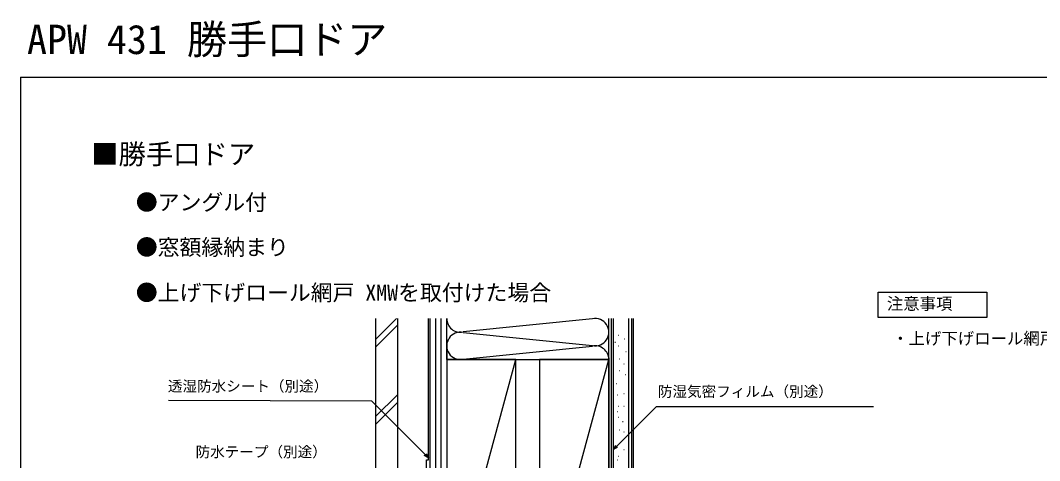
# Model space of a CAD drawing. Units: millimetres, scale not verified. Extents: x -525 to 525, y -783 to 779.
# Drawn here: x -525 to 34, y 537 to 779 of the extents above; entities that cross this region are included whole.
import ezdxf
from ezdxf.enums import TextEntityAlignment as Align

# ---------------------------------------------------------------- set-up
doc = ezdxf.new("R2010")
doc.units = ezdxf.units.MM
doc.header["$LTSCALE"] = 4
for name, color, linetype in [('0-1_USER1', 3, 'Continuous'), ('0-7_YKK_D', 6, 'Continuous'), ('0-8_YKK_ZWAK', 7, 'Continuous'), ('0-9_YSS_K', 3, 'Continuous'), ('0-A_YSS_KE', 3, 'Continuous')]:
    doc.layers.add(name, color=color, linetype=linetype)
doc.styles.add('ＭＳ ゴシック', font='')
doc.styles.get('ＭＳ ゴシック').set_extended_font_data('MS Gothic')

msp = doc.modelspace()

# ---------------------------------------------------------------- linework, layer by layer
at = {"layer": '0-1_USER1'}
msp.add_lwpolyline([(-54.13, 615.3), (-54.13, 629.3), (5.542, 629.3), (5.542, 615.3)], close=True, dxfattribs=at)
at = {"layer": '0-7_YKK_D'}
for points in [[(-301, 538.293), (-302.803, 540.096), (-332.124, 569.416), (-443.778, 569.853)], [(-199.499, 542.91), (-197.695, 544.713), (-175.902, 566.507), (-56.792, 566.507)], [(-197.212, 544.23), (-199.499, 542.91), (-198.179, 545.197)], [(-302.32, 540.579), (-301, 538.293), (-303.286, 539.613)]]:
    msp.add_lwpolyline(points, dxfattribs=at)
at = {"layer": '0-8_YKK_ZWAK'}
for q in [(-525, -782.7), (525, 747.3)]:
    msp.add_line((-525, 747.3), q, dxfattribs=at)
at = {"layer": '0-9_YSS_K'}
for p, q in [((-330, 603.364), (-318.56, 614.804)), ((-330, 599.121), (-318, 611.121)), ((-296.999, 452.304), (-296.999, 614.804)), ((-293.999, 452.304), (-293.999, 614.804)), ((-291, 592.304), (-291, 614.804)), ((-211.032, 614.646), (-281.968, 607.462)), ((-202, 592.304), (-202, 614.804)), ((-200.5, 437.304), (-200.5, 614.804)), ((-191, 437.304), (-191, 614.804)), ((-188.499, 437.304), (-188.499, 614.804)), ((-281.968, 607.146), (-211.032, 599.962)), ((-196.854, 605.749), (-196.654, 605.749)), ((-281.968, 592.462), (-211.032, 599.646)), ((-198.628, 601.839), (-198.428, 601.839)), ((-196.854, 599.749), (-196.654, 599.749)), ((-193.392, 603.672), (-193.192, 603.672)), ((-192.7, 596.749), (-192.5, 596.749)), ((-291, 592.304), (-202, 592.304)), ((-290.999, 452.304), (-252.999, 592.304)), ((-239.999, 452.304), (-201.999, 592.304)), ((-196.392, 592.71), (-196.192, 592.71)), ((-193.738, 589.941), (-193.538, 589.941)), ((-196.392, 586.249), (-196.192, 586.249)), ((-193.033, 584.107), (-192.833, 584.107)), ((-197.928, 579.212), (-197.728, 579.212)), ((-330, 560.938), (-318, 572.938)), ((-197.229, 572.918), (-197.029, 572.918)), ((-193.732, 573.617), (-193.532, 573.617)), ((-330, 556.695), (-318, 568.695)), ((-196.888, 566.69), (-196.688, 566.69)), ((-193.732, 566.623), (-193.532, 566.623)), ((-197.229, 563.826), (-197.029, 563.826)), ((-196.888, 560.69), (-196.688, 560.69)), ((-194.431, 558.231), (-194.231, 558.231)), ((-196.427, 553.652), (-196.227, 553.652)), ((-193.732, 552.636), (-193.532, 552.636)), ((-193.732, 542.845), (-193.532, 542.845)), ((-197.229, 537.25), (-197.029, 537.25)), ((-196.936, 539.141), (-196.736, 539.141))]:
    msp.add_line(p, q, dxfattribs=at)
for centre, start, end in [((-283.5, 614.804), 179.99995, 281.78352), ((-209.5, 607.304), 258.21646, 101.78354), ((-283.5, 599.804), 78.21638, 281.78352), ((-209.5, 592.304), 0, 101.78354)]:
    msp.add_arc(centre, 7.5, start, end, dxfattribs=at)
at = {"layer": '0-A_YSS_KE'}
for p, q in [((-318, 614.804), (-318, 457.3)), ((-301, 537.3), (-301, 614.804)), ((-299.999, 452.304), (-299.999, 614.804)), ((-199.499, 451.304), (-199.499, 614.804)), ((-189.5, 614.804), (-189.5, 437.304)), ((-290.999, 603.304), (-290.999, 452.304)), ((-202, 593.303), (-202, 437.304)), ((-290.999, 592.304), (-290.999, 452.304)), ((-252.998, 592.304), (-290.998, 592.304)), ((-252.999, 452.304), (-252.999, 592.304)), ((-239.999, 592.304), (-239.999, 452.304)), ((-201.998, 592.304), (-239.998, 592.304)), ((-201.999, 452.304), (-201.999, 592.304)), ((-302, 537.3), (-301, 537.3))]:
    msp.add_line(p, q, dxfattribs=at)
for points in [[(-330, 614.804), (-330, 457.3), (-318, 457.3)], [(-305.4, 477.3), (-302, 477.3), (-302, 537.3)]]:
    msp.add_lwpolyline(points, dxfattribs=at)

# ---------------------------------------------------------------- texts
at = {"layer": '0-1_USER1', "style": 'ＭＳ ゴシック'}
for s, height, p in [('APW 431 勝手口ドア', 16.13, (-521.375, 755.175)), ('■勝手口ドア', 11, (-486.153, 696.26)), ('●アングル付', 8.798, (-461.636, 671.595)), ('●窓額縁納まり', 8.798, (-461.636, 646.936)), ('●上げ下げロール網戸 XMWを取付けた場合', 8.798, (-461.636, 622.005)), ('注意事項', 6.598, (-49.429, 617.677)), ('・上げ下げロール網戸は、本図の納まりの場合、縦レールを切詰めてください。', 6.598, (-46.499, 598.578))]:
    msp.add_text(s, height=height, dxfattribs=at).set_placement(p, align=Align.BOTTOM_LEFT)
at = {"layer": '0-7_YKK_D', "style": 'ＭＳ ゴシック'}
for s, p in [('透湿防水シート（別途）', (-444.039, 572.976)), ('防湿気密フィルム（別途）', (-175.077, 570.054)), ('防水テープ（別途）', (-428.821, 536.918))]:
    msp.add_text(s, height=5.865, dxfattribs=at).set_placement(p, align=Align.BOTTOM_LEFT)

doc.saveas('drawing.dxf')
